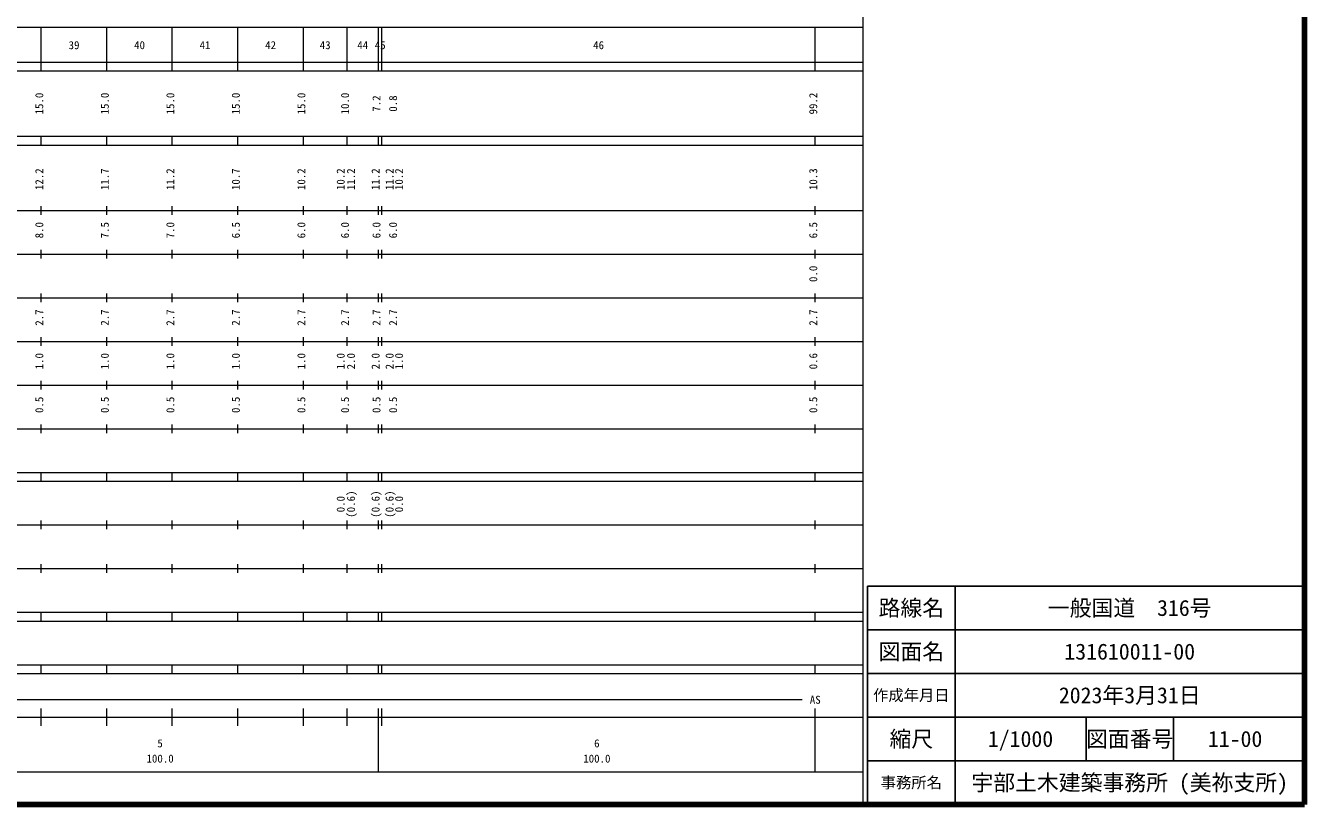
# Model space of a CAD drawing. Units: millimetres on the paper. Extents: x 40 to 680, y 20 to 380.
# Drawn here: x 387.2 to 680, y 20 to 198.4 of the extents above; entities that cross this region are included whole.
import ezdxf
from ezdxf.enums import TextEntityAlignment as Align

# ---------------------------------------------------------------- set-up
doc = ezdxf.new("R2010")
doc.units = ezdxf.units.MM
for name, color, linetype, lineweight in [('M-TTL', 2, 'Continuous', 140), ('M-TTL-BAND', 7, 'Continuous', 13), ('M-TTL-FRAM', 2, 'Continuous', 25), ('M-TTL-LINE', 7, 'Continuous', 25)]:
    doc.layers.add(name, color=color, linetype=linetype, lineweight=lineweight)
doc.layers.add('M-TTL-TXT', color=7, linetype='Continuous')
doc.styles.add('ＭＳ ゴシック', font='')
doc.styles.get('ＭＳ ゴシック').set_extended_font_data('MS Gothic')

msp = doc.modelspace()

# ---------------------------------------------------------------- linework, layer by layer
at = {"layer": 'M-TTL'}
for p, q in [((680, 20), (680, 380)), ((40, 20), (680, 20))]:
    msp.add_line(p, q, dxfattribs=at)
at = {"layer": 'M-TTL-BAND'}
for p, q in [((579, 20), (579, 370)), ((68, 198), (579, 198)), ((390.8, 188), (390.8, 198)), ((405.8, 188), (405.8, 198)), ((420.8, 188), (420.8, 198)), ((435.8, 188), (435.8, 198)), ((450.8, 188), (450.8, 198)), ((460.8, 188), (460.8, 198)), ((468, 188), (468, 198)), ((468.8, 188), (468.8, 198)), ((568, 188), (568, 198)), ((40, 190), (579, 190)), ((40, 188), (579, 188)), ((40, 173), (579, 173)), ((390.8, 171), (390.8, 173)), ((405.8, 171), (405.8, 173)), ((420.8, 171), (420.8, 173)), ((435.8, 171), (435.8, 173)), ((450.8, 171), (450.8, 173)), ((460.8, 171), (460.8, 173)), ((468, 171), (468, 173)), ((468.8, 171), (468.8, 173)), ((568, 171), (568, 173)), ((40, 171), (579, 171)), ((40, 156), (579, 156)), ((390.8, 155), (390.8, 157)), ((405.8, 155), (405.8, 157)), ((420.8, 155), (420.8, 157)), ((435.8, 155), (435.8, 157)), ((450.8, 155), (450.8, 157)), ((460.8, 155), (460.8, 157)), ((468, 155), (468, 157)), ((468.8, 155), (468.8, 157)), ((568, 155), (568, 157)), ((390.8, 145), (390.8, 147)), ((405.8, 145), (405.8, 147)), ((420.8, 145), (420.8, 147)), ((435.8, 145), (435.8, 147)), ((450.8, 145), (450.8, 147)), ((460.8, 145), (460.8, 147)), ((468, 145), (468, 147)), ((468.8, 145), (468.8, 147)), ((568, 145), (568, 147)), ((46, 146), (579, 146)), ((52, 136), (579, 136)), ((390.8, 135), (390.8, 137)), ((405.8, 135), (405.8, 137)), ((420.8, 135), (420.8, 137)), ((435.8, 135), (435.8, 137)), ((450.8, 135), (450.8, 137)), ((460.8, 135), (460.8, 137)), ((468, 135), (468, 137)), ((468.8, 135), (468.8, 137)), ((568, 135), (568, 137)), ((46, 126), (579, 126)), ((390.8, 125), (390.8, 127)), ((405.8, 125), (405.8, 127)), ((420.8, 125), (420.8, 127)), ((435.8, 125), (435.8, 127)), ((450.8, 125), (450.8, 127)), ((460.8, 125), (460.8, 127)), ((468, 125), (468, 127)), ((468.8, 125), (468.8, 127)), ((568, 125), (568, 127)), ((52, 116), (579, 116)), ((390.8, 115), (390.8, 117)), ((405.8, 115), (405.8, 117)), ((420.8, 115), (420.8, 117)), ((435.8, 115), (435.8, 117)), ((450.8, 115), (450.8, 117)), ((460.8, 115), (460.8, 117)), ((468, 115), (468, 117)), ((468.8, 115), (468.8, 117)), ((568, 115), (568, 117)), ((46, 106), (579, 106)), ((390.8, 105), (390.8, 107)), ((405.8, 105), (405.8, 107)), ((420.8, 105), (420.8, 107)), ((435.8, 105), (435.8, 107)), ((450.8, 105), (450.8, 107)), ((460.8, 105), (460.8, 107)), ((468, 105), (468, 107)), ((468.8, 105), (468.8, 107)), ((568, 105), (568, 107)), ((40, 96), (579, 96)), ((40, 94), (579, 94)), ((390.8, 94), (390.8, 96)), ((405.8, 94), (405.8, 96)), ((420.8, 94), (420.8, 96)), ((435.8, 94), (435.8, 96)), ((450.8, 94), (450.8, 96)), ((460.8, 94), (460.8, 96)), ((468, 94), (468, 96)), ((468.8, 94), (468.8, 96)), ((568, 94), (568, 96)), ((390.8, 83), (390.8, 85)), ((405.8, 83), (405.8, 85)), ((420.8, 83), (420.8, 85)), ((435.8, 83), (435.8, 85)), ((450.8, 83), (450.8, 85)), ((460.8, 83), (460.8, 85)), ((468, 83), (468, 85)), ((468.8, 83), (468.8, 85)), ((568, 83), (568, 85)), ((49, 84), (579, 84)), ((40, 74), (579, 74)), ((390.8, 73), (390.8, 75)), ((405.8, 73), (405.8, 75)), ((420.8, 73), (420.8, 75)), ((435.8, 73), (435.8, 75)), ((450.8, 73), (450.8, 75)), ((460.8, 73), (460.8, 75)), ((468, 73), (468, 75)), ((468.8, 73), (468.8, 75)), ((568, 73), (568, 75)), ((40, 64), (579, 64)), ((40, 62), (579, 62)), ((390.8, 62), (390.8, 64)), ((405.8, 62), (405.8, 64)), ((420.8, 62), (420.8, 64)), ((435.8, 62), (435.8, 64)), ((450.8, 62), (450.8, 64)), ((460.8, 62), (460.8, 64)), ((468, 62), (468, 64)), ((468.8, 62), (468.8, 64)), ((568, 62), (568, 64)), ((40, 52), (579, 52)), ((40, 50), (579, 50)), ((390.8, 50), (390.8, 52)), ((405.8, 50), (405.8, 52)), ((420.8, 50), (420.8, 52)), ((435.8, 50), (435.8, 52)), ((450.8, 50), (450.8, 52)), ((460.8, 50), (460.8, 52)), ((468, 50), (468, 52)), ((468.8, 50), (468.8, 52)), ((568, 50), (568, 52)), ((71, 44), (565, 44)), ((390.8, 38), (390.8, 42)), ((405.8, 38), (405.8, 42)), ((420.8, 38), (420.8, 42)), ((435.8, 38), (435.8, 42)), ((450.8, 38), (450.8, 42)), ((460.8, 38), (460.8, 42)), ((468, 27.5), (468, 42)), ((468.8, 38), (468.8, 42)), ((568, 27.5), (568, 42)), ((40, 40), (579, 40)), ((68, 27.5), (579, 27.5))]:
    msp.add_line(p, q, dxfattribs=at)
at = {"layer": 'M-TTL-FRAM'}
for p, q in [((680, 70), (580, 70)), ((580, 70), (580, 20))]:
    msp.add_line(p, q, dxfattribs=at)
at = {"layer": 'M-TTL-LINE'}
for p, q in [((600, 70), (600, 20)), ((680, 60), (580, 60)), ((680, 50), (580, 50)), ((680, 40), (580, 40)), ((630, 40), (630, 30)), ((650, 40), (650, 30)), ((680, 30), (580, 30))]:
    msp.add_line(p, q, dxfattribs=at)

# ---------------------------------------------------------------- texts
at = {"layer": 'M-TTL-BAND', "style": 'ＭＳ ゴシック'}
for s, p in [('39', (398.3, 192.405)), ('40', (413.3, 192.405)), ('41', (428.3, 192.405)), ('42', (443.3, 192.405)), ('43', (455.8, 192.405)), ('44', (464.4, 192.405)), ('45', (468.4, 192.405)), ('46', (518.4, 192.405)), ('AS', (568, 42.5)), ('5', (418, 32.523)), ('6', (518, 32.523)), ('100.0', (418, 29.033)), ('100.0', (518, 29.033))]:
    msp.add_text(s, height=1.833, dxfattribs=at).set_placement(p, align=Align.BOTTOM_CENTER)
for s, p in [('15.0', (391.8, 180.5)), ('15.0', (406.8, 180.5)), ('15.0', (421.8, 180.5)), ('15.0', (436.8, 180.5)), ('15.0', (451.8, 180.5)), ('10.0', (461.8, 180.5)), ('7.2', (469, 180.5)), ('0.8', (472.8, 180.5)), ('99.2', (569, 180.5)), ('12.2', (391.8, 163.174)), ('11.7', (406.8, 163.174)), ('11.2', (421.8, 163.174)), ('10.7', (436.8, 163.174)), ('10.2', (451.8, 163.174)), ('10.2', (460.8, 163.174)), ('11.2', (463.17, 163.174)), ('11.2', (468.8, 163.174)), ('11.2', (472, 163.174)), ('10.2', (474.17, 163.174)), ('10.3', (569, 163.174)), ('8.0', (391.8, 151.5)), ('7.5', (406.8, 151.5)), ('7.0', (421.8, 151.5)), ('6.5', (436.8, 151.5)), ('6.0', (451.8, 151.5)), ('6.0', (461.8, 151.5)), ('6.0', (469, 151.5)), ('6.0', (472.8, 151.5)), ('6.5', (569, 151.5)), ('0.0', (569, 141.5)), ('2.7', (391.8, 131.5)), ('2.7', (406.8, 131.5)), ('2.7', (421.8, 131.5)), ('2.7', (436.8, 131.5)), ('2.7', (451.8, 131.5)), ('2.7', (461.8, 131.5)), ('2.7', (469, 131.5)), ('2.7', (472.8, 131.5)), ('2.7', (569, 131.5)), ('1.0', (391.8, 121.5)), ('1.0', (406.8, 121.5)), ('1.0', (421.8, 121.5)), ('1.0', (436.8, 121.5)), ('1.0', (451.8, 121.5)), ('1.0', (460.8, 121.5)), ('2.0', (463.17, 121.5)), ('2.0', (468.8, 121.5)), ('2.0', (472, 121.5)), ('1.0', (474.17, 121.5)), ('0.6', (569, 121.5)), ('0.5', (391.8, 111.5)), ('0.5', (406.8, 111.5)), ('0.5', (421.8, 111.5)), ('0.5', (436.8, 111.5)), ('0.5', (451.8, 111.5)), ('0.5', (461.8, 111.5)), ('0.5', (469, 111.5)), ('0.5', (472.8, 111.5)), ('0.5', (569, 111.5)), ('(0.6)', (463.17, 88.764)), ('(0.6)', (468.8, 88.764)), ('(0.6)', (472, 88.764)), ('0.0', (460.8, 88.764)), ('0.0', (474.17, 88.764))]:
    msp.add_text(s, height=1.833, rotation=90, dxfattribs=at).set_placement(p, align=Align.BOTTOM_CENTER)
at = {"layer": 'M-TTL-TXT', "style": 'ＭＳ ゴシック'}
for s, height, p in [('路線名', 3.666, (590, 65)), ('路線名', 3.666, (590, 65)), ('一般国道\u3000316号', 3.666, (640, 65)), ('図面名', 3.666, (590, 55)), ('図面名', 3.666, (590, 55)), ('131610011-00', 3.666, (640, 55)), ('2023年3月31日', 3.666, (640, 45)), ('作成年月日', 2.566, (590, 45)), ('作成年月日', 2.566, (590, 45)), ('縮尺', 3.666, (590, 35)), ('縮尺', 3.666, (590, 35)), ('1/1000', 3.666, (615, 35)), ('図面番号', 3.666, (640, 35)), ('図面番号', 3.666, (640, 35)), ('11-00', 3.666, (664.125, 35)), ('事務所名', 2.566, (590, 25)), ('事務所名', 2.566, (590, 25)), ('宇部土木建築事務所 (美祢支所)', 3.666, (640, 25))]:
    msp.add_text(s, height=height, dxfattribs=at).set_placement(p, align=Align.MIDDLE_CENTER)

doc.saveas('drawing.dxf')
